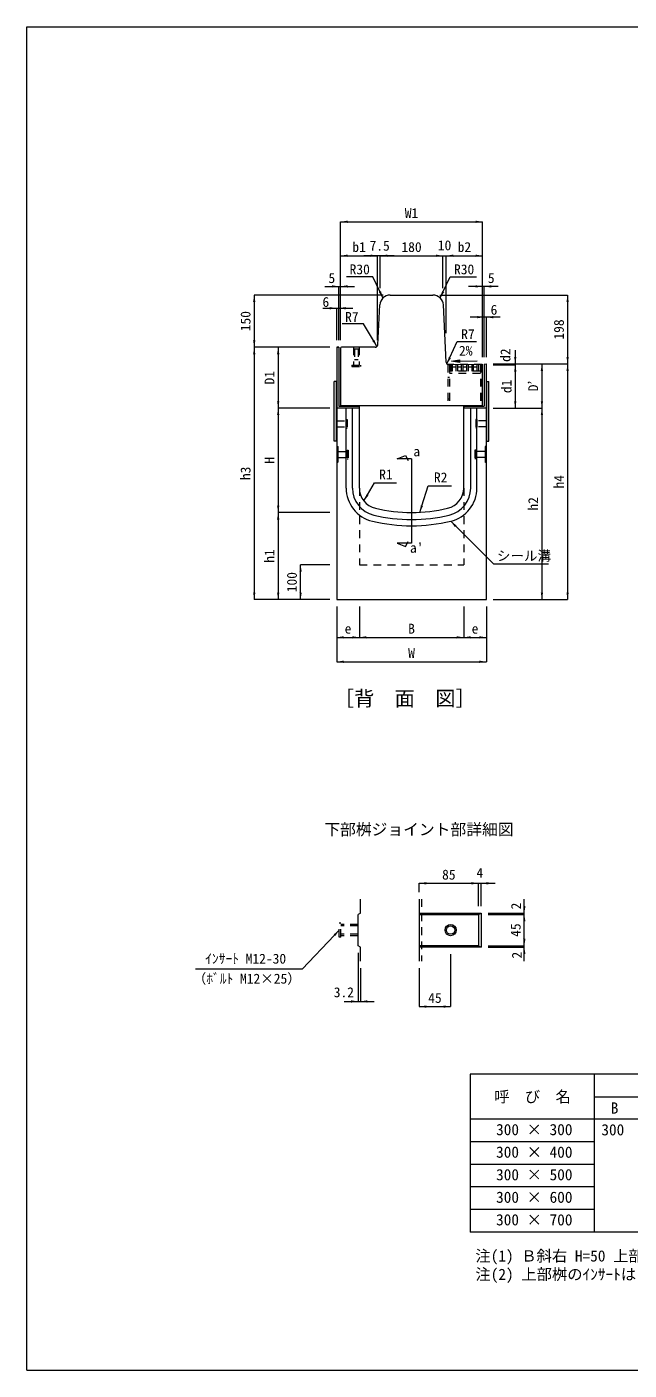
# Model space of a CAD drawing. Units: millimetres at full size; some dimension numbers follow another scale. Extents: x 50430 to 75195, y 24892 to 47415.
# Drawn here: x 53821 to 55552, y 40098 to 43958 of the extents above; entities that cross this region are included whole.
import ezdxf
from ezdxf.enums import TextEntityAlignment as Align

# ---------------------------------------------------------------- set-up
doc = ezdxf.new("R2010")
doc.units = ezdxf.units.MM
doc.header["$LTSCALE"] = 30
doc.linetypes.add('USER1', pattern=[1.35, 0.75, -0.6])
for name, color, linetype, lineweight in [('0_2', 7, 'Continuous', 20), ('受枠', 3, 'Continuous', 5), ('寸法引出', 7, 'Continuous', 9), ('寸法線', 7, 'Continuous', 9), ('本体', 2, 'Continuous', 20), ('枠', 5, 'Continuous', 5), ('ｲﾝｻｰﾄ', 3, 'USER1', 5), ('ｸﾞﾚｰﾁﾝｸﾞ', 7, 'Continuous', 5)]:
    doc.layers.add(name, color=color, linetype=linetype, lineweight=lineweight)
doc.styles.add('ＭＳ ゴシック', font='')
doc.styles.get('ＭＳ ゴシック').set_extended_font_data('MS Gothic')

# ---------------------------------------------------------------- blocks, each defined once
blk = doc.blocks.new('filled_arrow')
at = {"color": 0, "linetype": 'Continuous', "lineweight": -2}
blk.add_solid([(7.5, 1.25), (0, 0), (7.5, -1.25)], dxfattribs=at)

msp = doc.modelspace()

# ---------------------------------------------------------------- hatches: boundary and pattern name
at = {"layer": '寸法引出'}
msp.add_hatch(color=256, dxfattribs=at).paths.add_polyline_path([(55064.21, 43001.63), (55064.34, 42994.13), (55041.77, 42997.49)])

# ---------------------------------------------------------------- linework, layer by layer
at = {"layer": '0_2'}
for p, q in [((55141.75, 42862.68), (55076.75, 42862.68)), ((54711.75, 42312.68), (55141.75, 42312.68)), ((54779.62, 41411.79), (54779.62, 41451.79)), ((54948.99, 41451.79), (54948.99, 41273.79)), ((54779.62, 41411.79), (54773.22, 41407.79)), ((54773.22, 41317.79), (54773.22, 41407.79)), ((54779.62, 41313.79), (54773.22, 41317.79)), ((54779.62, 41273.79), (54779.62, 41313.79)), ((58206.11, 40948.78), (55095.07, 40948.78)), ((55095.07, 40948.78), (55095.07, 40495.18)), ((55451.92, 40948.78), (55451.92, 40495.18)), ((55451.92, 40883.98), (58206.11, 40883.98)), ((58206.11, 40819.18), (55095.07, 40819.18)), ((55451.92, 40754.38), (55095.07, 40754.38)), ((55451.92, 40689.58), (55095.07, 40689.58)), ((55451.92, 40624.78), (55095.07, 40624.78)), ((55451.92, 40559.98), (55095.07, 40559.98)), ((58206.11, 40495.18), (55095.07, 40495.18))]:
    msp.add_line(p, q, dxfattribs=at)
at = {"layer": '0_2', "linetype": 'USER1', "lineweight": 9}
msp.add_line((54955.39, 41451.79), (54955.39, 41273.79), dxfattribs=at)
at = {"layer": '0_2', "lineweight": 9}
for p, q in [((54948.99, 41411.79), (55126.99, 41411.79)), ((54948.99, 41407.79), (55118.99, 41407.79)), ((55118.99, 41407.79), (55126.99, 41411.79)), ((55118.99, 41407.79), (55118.99, 41317.79)), ((55126.99, 41411.79), (55126.99, 41313.79)), ((55118.99, 41317.79), (54948.99, 41317.79)), ((55126.99, 41313.79), (54948.99, 41313.79)), ((55118.99, 41317.79), (55126.99, 41313.79))]:
    msp.add_line(p, q, dxfattribs=at)
for radius in [16, 12]:
    msp.add_circle((55038.99, 41362.79), radius, dxfattribs=at)
at = {"layer": '受枠'}
for p, q in [((54711.75, 43037.68), (54711.75, 42862.68)), ((54711.75, 43037.68), (54717.75, 43037.68)), ((54717.75, 43037.68), (54711.75, 43037.68)), ((54717.75, 43037.68), (54717.75, 42868.68)), ((55135.75, 42989.57), (55141.75, 42989.68)), ((55135.75, 42989.57), (55135.75, 42868.68)), ((55141.75, 42862.68), (55141.75, 42989.68)), ((54704.75, 42767.68), (54704.75, 42939.68)), ((54710.75, 42939.68), (54704.75, 42939.68)), ((54710.75, 42767.68), (54710.75, 42939.68)), ((55142.75, 42767.68), (55142.75, 42939.68)), ((55142.75, 42939.68), (55148.75, 42939.68)), ((55148.75, 42767.68), (55148.75, 42939.68)), ((54717.75, 42868.68), (54776.75, 42868.68)), ((54776.75, 42862.68), (54776.75, 42868.68)), ((55076.75, 42868.68), (55076.75, 42862.68)), ((55076.75, 42868.68), (55135.75, 42868.68)), ((55076.75, 42862.68), (55076.75, 42868.68)), ((54710.75, 42767.68), (54704.75, 42767.68)), ((55142.75, 42767.68), (55148.75, 42767.68))]:
    msp.add_line(p, q, dxfattribs=at)
at = {"layer": '寸法引出'}
for p, q in [((55041.77, 42997.49), (55115.79, 42998.77)), ((54885.11, 42717.34), (54909.87, 42726.54)), ((54926.75, 42717.34), (54885.11, 42717.34)), ((54909.87, 42726.54), (54917.03, 42712.22)), ((54926.75, 42717.34), (54926.75, 42474.65)), ((54885.11, 42474.65), (54909.87, 42465.45)), ((54926.75, 42474.65), (54885.11, 42474.65)), ((54909.87, 42465.45), (54917.03, 42479.77))]:
    msp.add_line(p, q, dxfattribs=at)
at = {"layer": '寸法引出', "lineweight": 13}
msp.add_lwpolyline([(55064.21, 43001.63), (55064.34, 42994.13), (55041.77, 42997.49)], close=True, dxfattribs=at)
at = {"layer": '寸法線'}
for p, q in [((54722.75, 43398.25), (55130.75, 43398.25)), ((54722.75, 43057.68), (54722.75, 43398.25)), ((55130.75, 43009.49), (55130.75, 43398.25)), ((54722.75, 43300.71), (54829.25, 43300.71)), ((54722.75, 43057.68), (54722.75, 43300.71)), ((54876.75, 43300.71), (54789.25, 43300.71)), ((54829.25, 43057.68), (54829.25, 43300.71)), ((54829.25, 43057.68), (54829.25, 43300.71)), ((54836.75, 43300.71), (55016.75, 43300.71)), ((54836.75, 43207.68), (54836.75, 43300.71)), ((54836.75, 43207.68), (54836.75, 43300.71)), ((54976.75, 43300.71), (55066.75, 43300.71)), ((55016.75, 43207.68), (55016.75, 43300.71)), ((55016.75, 43207.68), (55016.75, 43300.71)), ((55026.75, 43300.71), (55130.75, 43300.71)), ((55026.75, 43077.83), (55026.75, 43300.71)), ((55026.75, 43077.83), (55026.75, 43300.71)), ((55130.75, 43041.48), (55130.75, 43300.71)), ((54677.75, 43212.52), (54762.75, 43212.52)), ((54717.75, 43057.68), (54717.75, 43212.52)), ((54722.75, 43057.68), (54722.75, 43212.52)), ((55175.75, 43212.52), (55090.75, 43212.52)), ((55130.75, 43027.68), (55130.75, 43212.52)), ((55135.75, 43027.68), (55135.75, 43212.52)), ((54474.66, 43187.68), (54474.66, 43037.68)), ((54845.29, 43187.68), (54474.66, 43187.68)), ((55008.21, 43187.68), (55375.3, 43187.68)), ((55375.3, 43187.68), (55375.3, 42989.68)), ((54671.75, 43149.85), (54757.75, 43149.85)), ((54711.75, 43057.68), (54711.75, 43149.85)), ((54717.75, 43057.68), (54717.75, 43149.85)), ((55181.75, 43124.2), (55095.75, 43124.2)), ((55135.75, 43009.57), (55135.75, 43124.2)), ((55141.75, 43009.68), (55141.75, 43124.2)), ((54474.66, 43037.68), (54474.66, 42312.68)), ((54691.75, 43037.68), (54474.66, 43037.68)), ((54691.75, 43037.68), (54474.66, 43037.68)), ((54543.53, 43037.68), (54543.53, 42862.68)), ((54691.75, 43037.68), (54543.53, 43037.68)), ((55224.87, 43029.68), (55224.87, 42947.64)), ((55161.75, 42989.68), (55224.87, 42989.68)), ((55161.75, 42989.68), (55301.47, 42989.68)), ((55161.75, 42989.68), (55375.3, 42989.68)), ((55161.75, 42989.68), (55375.3, 42989.68)), ((55161.75, 42987.64), (55224.87, 42987.64)), ((55161.75, 42987.64), (55224.87, 42987.64)), ((55224.87, 42987.64), (55224.87, 42862.68)), ((55301.47, 42989.68), (55301.47, 42862.68)), ((55375.3, 42989.68), (55375.3, 42312.68)), ((54691.75, 42862.68), (54543.53, 42862.68)), ((54543.53, 42862.68), (54543.53, 42562.68)), ((54691.75, 42862.68), (54543.53, 42862.68)), ((55161.75, 42862.68), (55224.87, 42862.68)), ((55161.75, 42862.68), (55301.47, 42862.68)), ((55161.75, 42862.68), (55301.47, 42862.68)), ((55301.47, 42862.68), (55301.47, 42312.68)), ((54691.75, 42562.68), (54543.53, 42562.68)), ((54543.53, 42562.68), (54543.53, 42312.68)), ((54691.75, 42562.68), (54543.53, 42562.68)), ((54607.84, 42312.68), (54607.84, 42412.68)), ((54691.75, 42412.68), (54607.84, 42412.68)), ((54691.75, 42312.68), (54474.66, 42312.68)), ((54691.75, 42312.68), (54543.53, 42312.68)), ((54691.75, 42312.68), (54607.84, 42312.68)), ((55161.75, 42312.68), (55301.47, 42312.68)), ((55161.75, 42312.68), (55375.3, 42312.68)), ((54711.75, 42292.68), (54711.75, 42203.96)), ((54711.75, 42292.68), (54711.75, 42133.93)), ((54776.75, 42292.68), (54776.75, 42203.96)), ((54776.75, 42292.68), (54776.75, 42203.96)), ((55076.75, 42292.68), (55076.75, 42203.96)), ((55076.75, 42292.68), (55076.75, 42203.96)), ((55141.75, 42292.68), (55141.75, 42203.96)), ((55141.75, 42292.68), (55141.75, 42133.93)), ((54711.75, 42203.96), (54776.75, 42203.96)), ((54776.75, 42203.96), (55076.75, 42203.96)), ((55076.75, 42203.96), (55141.75, 42203.96)), ((54711.75, 42133.93), (55141.75, 42133.93)), ((54948.99, 41497.31), (55118.99, 41497.31)), ((54948.99, 41471.79), (54948.99, 41497.31)), ((55078.99, 41497.31), (55166.99, 41497.31)), ((55118.99, 41431.79), (55118.99, 41497.31)), ((55118.99, 41431.79), (55118.99, 41497.31)), ((55126.99, 41431.79), (55126.99, 41497.31)), ((55250.91, 41367.79), (55250.91, 41451.79)), ((55146.99, 41411.79), (55250.91, 41411.79)), ((55146.99, 41407.79), (55250.91, 41407.79)), ((55146.99, 41407.79), (55250.91, 41407.79)), ((55250.91, 41317.79), (55250.91, 41407.79)), ((55250.91, 41273.79), (55250.91, 41357.79)), ((55146.99, 41317.79), (55250.91, 41317.79)), ((55146.99, 41317.79), (55250.91, 41317.79)), ((55146.99, 41313.79), (55250.91, 41313.79)), ((54773.22, 41297.79), (54773.22, 41157.77)), ((55038.99, 41293.79), (55038.99, 41142.99)), ((54779.62, 41253.79), (54779.62, 41157.77)), ((54948.99, 41253.79), (54948.99, 41142.99)), ((54733.22, 41157.77), (54819.62, 41157.77)), ((54948.99, 41142.99), (55038.99, 41142.99))]:
    msp.add_line(p, q, dxfattribs=at)
for points in [[(54844.61, 43179.42), (54835.93, 43197.44), (54815.58, 43239.68), (54740.06, 43239.68)], [(55008.89, 43179.42), (55017.57, 43197.44), (55037.92, 43239.68), (55113.44, 43239.68)], [(54827.42, 43039.61), (54817.19, 43056.8), (54788.37, 43105.26), (54727.79, 43105.26)], [(55028.62, 42989.68), (55036.87, 43007.9), (55057.89, 43054.32), (55113.32, 43054.32)], [(54789.68, 42596), (54799.98, 42613.15), (54820.75, 42647.77), (54884.02, 42647.77)], [(54950.47, 42563.31), (54956.45, 42582.39), (54974.32, 42639.37), (55041.42, 42639.37)], [(55039.36, 42537.85), (55162.24, 42414.98), (55320.56, 42414.98)], [(54719.22, 41362.79), (54705.44, 41348.3), (54612.78, 41250.89), (54305.74, 41250.89)]]:
    msp.add_lwpolyline(points, dxfattribs=at)
at = {"layer": '本体'}
for p, q in [((54829.58, 43044.33), (54835.32, 43159.18)), ((54865.29, 43187.68), (54988.21, 43187.68)), ((55026.41, 42994.45), (55018.18, 43159.18)), ((54722.75, 43034.68), (54722.75, 42869.68)), ((54822.59, 43037.68), (54725.75, 43037.68)), ((55033.66, 42987.8), (55130.75, 42989.49)), ((55130.75, 42869.68), (55130.75, 42989.49)), ((54776.75, 42862.68), (54711.75, 42862.68)), ((54711.75, 42862.68), (54711.75, 42312.68)), ((55130.75, 42869.68), (54722.75, 42869.68)), ((54776.75, 42633.21), (54776.75, 42862.68)), ((55076.75, 42633.21), (55076.75, 42862.68)), ((55141.75, 42312.68), (55141.75, 42862.68)), ((54711.75, 42312.68), (55141.75, 42312.68))]:
    msp.add_line(p, q, dxfattribs=at)
at = {"layer": '本体', "color": 4, "lineweight": 5}
for p, q in [((54738.75, 42633.21), (54738.75, 42862.68)), ((54756.75, 42633.21), (54756.75, 42862.68)), ((55096.75, 42633.21), (55096.75, 42862.68)), ((55114.75, 42633.21), (55114.75, 42862.68)), ((54711.75, 42754.18), (54714.95, 42752.18)), ((54714.95, 42752.18), (54714.95, 42707.18)), ((55141.75, 42754.18), (55138.55, 42752.18)), ((55138.55, 42752.18), (55138.55, 42707.18)), ((54711.75, 42705.18), (54714.95, 42707.18)), ((55141.75, 42705.18), (55138.55, 42707.18))]:
    msp.add_line(p, q, dxfattribs=at)
at = {"layer": '本体', "linetype": 'USER1', "lineweight": 9}
for p, q in [((54776.75, 42633.21), (54776.75, 42412.68)), ((55076.75, 42633.21), (55076.75, 42412.68)), ((54776.75, 42412.68), (55076.75, 42412.68))]:
    msp.add_line(p, q, dxfattribs=at)
at = {"layer": '本体'}
for centre, radius, start, end in [((54865.29, 43157.68), 30, 90, 177.13784), ((54988.21, 43157.68), 30, 2.86268, 90), ((54822.59, 43044.68), 7, 270, 357.13784), ((54725.75, 43034.68), 3, 90, 180), ((55033.4, 42994.8), 7, 182.86433, 272.07275), ((54836.75, 42633.21), 60, 180, 256.65785), ((55016.75, 42633.21), 60, 283.34237, 0), ((54926.75, 43012.68), 450, 256.65777, 283.34225)]:
    msp.add_arc(centre, radius, start, end, dxfattribs=at)
at = {"layer": '本体', "color": 4, "lineweight": 5}
for centre, radius, start, end in [((54836.75, 42633.21), 98, 180, 256.65785), ((54836.75, 42633.21), 80, 180, 256.65785), ((55016.75, 42633.21), 80, 283.34237, 0), ((55016.75, 42633.21), 98, 283.34237, 0), ((54926.75, 43012.68), 488, 256.65777, 283.34225), ((54926.75, 43012.68), 470, 256.65777, 283.34225)]:
    msp.add_arc(centre, radius, start, end, dxfattribs=at)
at = {"layer": '枠', "lineweight": 20}
for p, q in [((53821.16, 43958.36), (59421.16, 43958.36)), ((53821.16, 40098.36), (53821.16, 43958.36)), ((53821.16, 40098.36), (59421.16, 40098.36))]:
    msp.add_line(p, q, dxfattribs=at)
at = {"layer": 'ｲﾝｻｰﾄ'}
for p, q in [((54759.5, 43037.68), (54759.5, 42986.68)), ((54759.5, 43032.68), (54776, 43032.68)), ((54762.5, 43032.68), (54762.5, 43002.68)), ((54762.5, 43002.68), (54773, 43002.68)), ((54773, 43032.68), (54773, 43002.68)), ((54776, 43037.68), (54776, 42986.68)), ((54755, 42986.68), (54780.5, 42986.68)), ((54755, 42986.68), (54755, 42982.68)), ((54755, 42982.68), (54780.5, 42982.68)), ((54780.5, 42986.68), (54780.5, 42982.68)), ((54711.75, 42826.18), (54738.75, 42826.18)), ((54711.75, 42826.18), (54711.75, 42809.18)), ((54711.75, 42809.18), (54738.75, 42809.18)), ((54738.75, 42830.18), (54741.75, 42830.18)), ((54738.75, 42830.18), (54738.75, 42805.18)), ((54741.75, 42830.18), (54741.75, 42805.18)), ((55111.75, 42830.18), (55111.75, 42805.18)), ((55114.75, 42830.18), (55111.75, 42830.18)), ((55114.75, 42830.18), (55114.75, 42805.18)), ((55141.75, 42826.18), (55114.75, 42826.18)), ((55141.75, 42809.18), (55114.75, 42809.18)), ((55141.75, 42826.18), (55141.75, 42809.18)), ((54738.75, 42805.18), (54741.75, 42805.18)), ((55114.75, 42805.18), (55111.75, 42805.18)), ((54714.95, 42738.18), (54741.95, 42738.18)), ((54741.95, 42742.18), (54741.95, 42717.18)), ((54741.95, 42742.18), (54744.95, 42742.18)), ((54744.95, 42742.18), (54744.95, 42717.18)), ((55111.55, 42742.18), (55108.55, 42742.18)), ((55108.55, 42742.18), (55108.55, 42717.18)), ((55111.55, 42742.18), (55111.55, 42717.18)), ((55138.55, 42738.18), (55111.55, 42738.18)), ((54714.95, 42721.18), (54741.95, 42721.18)), ((54741.95, 42717.18), (54744.95, 42717.18)), ((55111.55, 42717.18), (55108.55, 42717.18)), ((55138.55, 42721.18), (55111.55, 42721.18)), ((54723.22, 41382.79), (54719.22, 41382.79)), ((54719.22, 41342.79), (54719.22, 41382.79)), ((54723.22, 41342.79), (54723.22, 41382.79)), ((54723.22, 41342.79), (54719.22, 41342.79)), ((54773.22, 41378.79), (54723.22, 41378.79)), ((54773.22, 41374.79), (54723.22, 41374.79)), ((54773.22, 41350.79), (54723.22, 41350.79)), ((54773.22, 41346.79), (54723.22, 41346.79))]:
    msp.add_line(p, q, dxfattribs=at)
at = {"layer": 'ｸﾞﾚｰﾁﾝｸﾞ', "linetype": 'USER1', "lineweight": 9}
for p, q in [((55129.25, 42987.68), (55031.25, 42987.68)), ((55031.25, 42987.68), (55031.25, 42869.68)), ((55035.75, 42987.68), (55035.75, 42869.68)), ((55124.75, 42968.68), (55035.75, 42968.68)), ((55124.75, 42962.68), (55035.75, 42962.68)), ((55040.25, 42968.68), (55040.25, 42987.68)), ((55044.75, 42968.68), (55044.75, 42987.68)), ((55044.75, 42981.68), (55055.35, 42981.68)), ((55055.35, 42968.68), (55055.35, 42987.68)), ((55059.85, 42968.68), (55059.85, 42987.68)), ((55059.85, 42981.68), (55070.45, 42981.68)), ((55070.45, 42968.68), (55070.45, 42987.68)), ((55074.95, 42968.68), (55074.95, 42987.68)), ((55074.95, 42981.68), (55085.55, 42981.68)), ((55085.55, 42968.68), (55085.55, 42987.68)), ((55090.05, 42968.68), (55090.05, 42987.68)), ((55090.05, 42981.68), (55100.65, 42981.68)), ((55100.65, 42968.68), (55100.65, 42987.68)), ((55105.15, 42968.68), (55105.15, 42987.68)), ((55105.15, 42981.68), (55115.75, 42981.68)), ((55115.75, 42968.68), (55115.75, 42987.68)), ((55120.25, 42968.68), (55120.25, 42987.68)), ((55124.75, 42987.68), (55124.75, 42869.68)), ((55129.25, 42987.68), (55129.25, 42869.68)), ((55035.75, 42951.18), (55031.25, 42951.18)), ((55035.75, 42888.18), (55031.25, 42888.18))]:
    msp.add_line(p, q, dxfattribs=at)

# ---------------------------------------------------------------- block references
at = {"layer": '寸法線', "xscale": 2.67, "yscale": 2.67}
for p in [(54722.75, 43398.25), (54722.75, 43300.71), (54836.75, 43300.71), (54836.75, 43300.71), (55026.75, 43300.71), (55026.75, 43300.71), (54722.75, 43212.52), (55135.75, 43212.52), (54717.75, 43149.85), (55141.75, 43124.2), (54711.75, 42203.96), (54776.75, 42203.96), (55076.75, 42203.96), (54711.75, 42133.93), (54948.99, 41497.31), (55126.99, 41497.31), (54779.62, 41157.77), (54948.99, 41142.99)]:
    msp.add_blockref('filled_arrow', p, dxfattribs=at)
for p, rotation in [((55130.75, 43398.25), 180), ((54829.25, 43300.71), 180), ((54829.25, 43300.71), 180), ((55016.75, 43300.71), 180), ((55016.75, 43300.71), 180), ((55130.75, 43300.71), 180), ((54717.75, 43212.52), 180), ((54844.61, 43179.42), 115.7), ((55008.89, 43179.42), 64.3), ((55130.75, 43212.52), 180), ((54474.66, 43187.68), 270), ((55375.3, 43187.68), 270), ((54711.75, 43149.85), 180), ((55135.75, 43124.2), 180), ((54474.66, 43037.68), 90), ((54827.42, 43039.61), 120.7), ((54474.66, 43037.68), 270), ((54543.53, 43037.68), 270), ((55028.62, 42989.68), 65.6), ((55224.87, 42989.68), 90), ((55375.3, 42989.68), 90), ((55224.87, 42987.64), 270), ((55224.87, 42987.64), 270), ((55301.47, 42989.68), 270), ((55375.3, 42989.68), 270), ((54543.53, 42862.68), 90), ((54543.53, 42862.68), 270), ((55224.87, 42862.68), 90), ((55301.47, 42862.68), 90), ((55301.47, 42862.68), 270), ((54789.68, 42596), 59), ((54543.53, 42562.68), 90), ((54950.47, 42563.31), 72.6), ((54543.53, 42562.68), 270), ((55039.36, 42537.85), 315), ((54607.84, 42412.68), 270), ((54474.66, 42312.68), 90), ((54543.53, 42312.68), 90), ((54607.84, 42312.68), 90), ((55301.47, 42312.68), 90), ((55375.3, 42312.68), 90), ((54776.75, 42203.96), 180), ((55076.75, 42203.96), 180), ((55141.75, 42203.96), 180), ((55141.75, 42133.93), 180), ((55118.99, 41497.31), 180), ((55118.99, 41497.31), 180), ((55250.91, 41411.79), 90), ((55250.91, 41407.79), 270), ((55250.91, 41407.79), 270), ((54719.22, 41362.79), 226.4), ((55250.91, 41317.79), 90), ((55250.91, 41317.79), 90), ((55250.91, 41313.79), 270), ((54773.22, 41157.77), 180), ((55038.99, 41142.99), 180)]:
    msp.add_blockref('filled_arrow', p, dxfattribs=dict(at, rotation=rotation))

# ---------------------------------------------------------------- texts
at = {"layer": '0_2', "style": 'ＭＳ ゴシック'}
for s, height, p in [('R30', 28.48, (54777.83, 43261.61)), ('R30', 28.48, (55077.94, 43261.61)), ('R7', 28.48, (54755.2, 43124.71)), ('R7', 28.48, (55088.9, 43075.32)), ('a', 28.48, (54941.67, 42738.44)), ('R1', 28.48, (54853.14, 42672.15)), ('R2', 28.48, (55010.54, 42663.75)), ("a'", 28.48, (54941.67, 42461.55)), ('B', 32.28, (55510.23, 40851.58))]:
    msp.add_text(s, height=height, dxfattribs=at).set_placement(p, align=Align.MIDDLE_CENTER)
msp.add_text('2%', height=28.48, rotation=1, dxfattribs=at).set_placement((55082.57, 43027.99), align=Align.MIDDLE_CENTER)
for s, height, p in [('［背\u3000面\u3000図］', 42.72, (54703.44, 41994.34)), ('下部桝ジョイント部詳細図', 33.23, (54676.06, 41625.49)), ('ｲﾝｻｰﾄ M12-30', 28.48, (54333.63, 41257.93)), ('（ﾎﾞﾙﾄ M12×25）', 28.48, (54298.03, 41200.6)), ('呼\u3000び\u3000名', 32.28, (55164.36, 40858.33)), ('300 × 300', 32.28, (55169.76, 40763.83)), ('300', 32.28, (55472.27, 40763.3)), ('300 × 400', 32.28, (55169.76, 40699.03)), ('300 × 500', 32.28, (55169.76, 40634.22)), ('300 × 600', 32.28, (55169.76, 40569.43)), ('300 × 700', 32.28, (55169.76, 40504.63)), ('注(1) Ｂ斜右 H=50 上部桝は左と左右対称', 32.28, (55110.36, 40400.72)), ('注(2) 上部桝のｲﾝｻｰﾄは吊り上げ用インサートとし、Ｂ治具Ｍ１２用のキャップを使用する。', 32.28, (55110.36, 40347.9))]:
    msp.add_text(s, height=height, dxfattribs=at).set_placement(p, align=Align.BOTTOM_LEFT)
at = {"layer": '寸法線', "style": 'ＭＳ ゴシック'}
for s, p in [('W1', (54926.75, 43423.25)), ('b1', (54776, 43325.71)), ('7.5', (54835.13, 43329.43)), ('180', (54926.75, 43325.71)), ('10', (55021.75, 43330.71)), ('b2', (55078.75, 43325.71)), ('5', (54697.69, 43236.46)), ('5', (55155.81, 43236.46)), ('6', (54680.5, 43167.97)), ('6', (55163.7, 43145.41)), ('e', (54744.25, 42228.96)), ('B', (54926.75, 42228.96)), ('e', (55109.25, 42228.96)), ('W', (54926.75, 42158.93)), ('85', (55033.99, 41522.31)), ('4', (55122.99, 41527.31)), ('3.2', (54732.24, 41184.22)), ('45', (54993.99, 41167.99))]:
    msp.add_text(s, height=28.48, dxfattribs=at).set_placement(p, align=Align.MIDDLE_CENTER)
for s, p in [('150', (54449.66, 43112.68)), ('198', (55350.3, 43088.68)), ('d2', (55196.75, 43014.86)), ('D1', (54518.53, 42950.18)), ('d1', (55199.87, 42925.16)), ('D’', (55276.47, 42926.18)), ('h3', (54449.66, 42675.18)), ('H', (54518.53, 42712.68)), ('h4', (55350.3, 42651.18)), ('h2', (55276.47, 42587.68)), ('h1', (54518.53, 42437.68)), ('100', (54582.84, 42362.68)), ('2', (55227.05, 41431.95)), ('45', (55225.91, 41362.79)), ('2', (55229.5, 41290.84))]:
    msp.add_text(s, height=28.48, rotation=90, dxfattribs=at).set_placement(p, align=Align.MIDDLE_CENTER)
msp.add_text('シール溝', height=28.48, dxfattribs=at).set_placement((55172.24, 42452.66), align=Align.TOP_LEFT)

doc.saveas('drawing.dxf')
